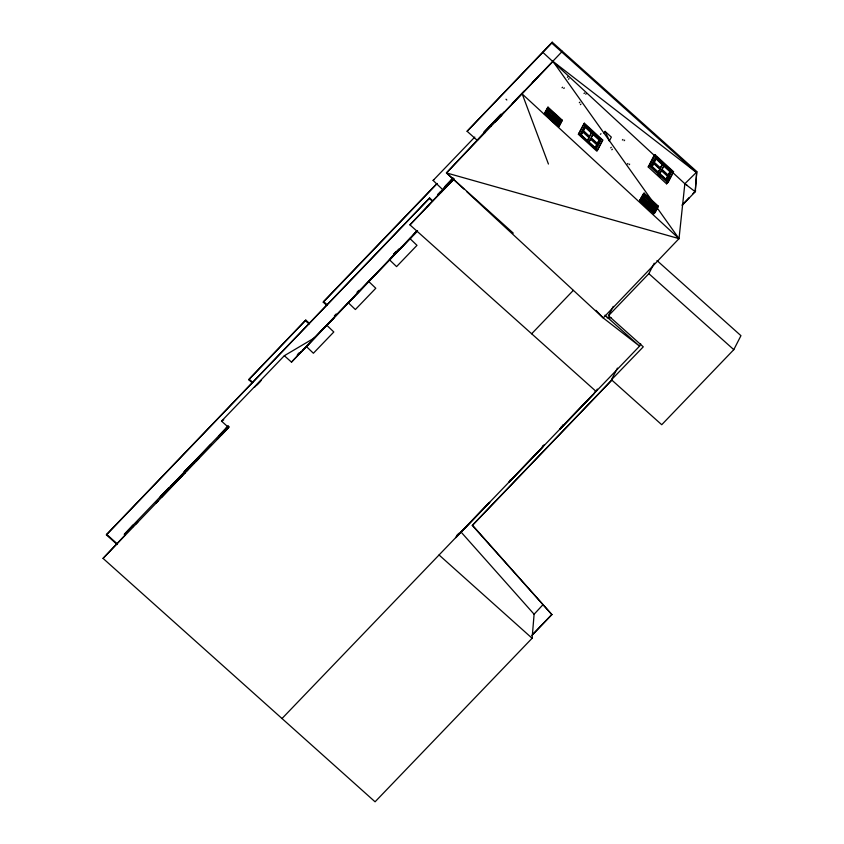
<?xml version="1.0" encoding="UTF-8"?>
<svg xmlns="http://www.w3.org/2000/svg" width="844" height="844" viewBox="0 0 844 844"><rect width="100%" height="100%" fill="white"/><g stroke="black" fill="none" stroke-linecap="round" stroke-linejoin="round"><path stroke-width="1.27" d="M484.54 132.74L477.24 140.347L467.101 131.274L552.219 42.2L696.775 171.543L695.224 191.736L682.448 205.05M672.341 172.134L684.853 183.739L695.224 191.736L696.775 171.543M125.439 534.685L103.052 558.39L375.074 801.8L532.11 638.254L534.104 614.242L543.03 604.631M466.785 191.715L603.207 317.945L679.019 238.63L684.853 183.739L696.321 172.44L551.765 43.086L552.219 42.2M604.104 133.278L605.074 131.369L611.33 137.118L609.305 141.085M648.213 166.954L653.53 156.509L655.187 154.832L673.544 171.701L668.216 182.146L666.57 183.813L648.213 166.954L649.869 165.276L655.187 154.832M654.617 155.401L649.3 165.846L667.657 182.715L673.544 171.701M656.284 156.731L651.019 166.542L656.284 156.731L671.824 171.005L667.119 180.247L651.579 165.962M651.979 166.384L653.963 162.945L660.219 168.695L658.193 172.661L651.937 166.912L653.963 162.945M656.315 158.324L653.826 162.765L656.315 158.324L662.572 164.074L660.082 168.515L662.572 164.074M658.236 172.134L660.219 168.695M659.744 173.526L661.728 170.077L667.984 175.826L665.969 179.793M662.097 168.905L664.08 165.466L670.336 171.216L668.321 175.183L662.065 169.433L664.08 165.466M659.713 174.043L661.728 170.077M666 179.276L667.984 175.826M668.353 174.655L670.336 171.216M668.997 174.993L670.178 172.682M666.982 179.972L671.824 171.005M666.57 183.813L670.115 176.85M117.168 544.517L106.397 534.874L106.66 534.368L429.628 198.002L432.729 200.777M252.472 383.049L248.79 379.747L249.107 379.114L305.781 320.098L309.463 323.4M248.79 379.747L305.781 320.098M326.913 305.454L323.252 302.184L323.579 301.551L436.643 183.802M106.397 534.874L429.628 198.002M562.357 51.273L500.059 116.577M457.553 534.347L455.865 537.639L489.794 502.307M458.735 533.324L457.648 535.455L488.718 503.098M472.429 525.19L551.902 614.622L472.313 525.422L612.037 379.789M510.05 480.173L508.932 482.367L542.861 447.035L543.979 444.841M656.991 260.553L740.948 335.68L733.795 349.659L661.728 424.722L611.467 379.758L643.276 346.831L608.492 315.709L613.261 306.383M542.871 445.695L541.785 447.826L510.715 480.194M561.081 427.032L559.962 429.227L593.881 393.895L595.009 391.69M562.832 424.912L561.745 427.043L592.815 394.686M608.492 315.709L648.857 273.667L654.227 263.18M597.278 389.095L596.086 391.426L409.952 224.873L442.994 189.911L433.12 180.447L433.763 179.761M611.467 379.758L617.428 368.1M640.733 343.856L639.562 346.146L282.012 718.529M544.306 113.856L547.999 107.146L562.283 120.217L559.118 126.378L558.591 126.916L544.306 113.856L547.999 107.146M546.363 113.444L548.98 108.844L560.743 119.605L558.137 124.69L546.374 113.919L548.98 108.844M548.895 110.153L547.218 112.832L548.895 110.153L553.632 114.489L551.955 117.168L553.632 114.489M546.543 114.731L547.598 112.695L552.335 117.031L551.28 119.067M554.782 115.533L553.105 118.223L554.782 115.533L559.519 119.869L558.464 121.916L553.727 117.58M552.43 120.122L553.474 118.076L558.211 122.412L557.167 124.458M558.137 124.205L560.743 119.605M558.591 126.916L562.283 120.217M578.393 134.312L584.354 123.213L602.743 140.051L597.352 150.57L596.782 151.139L578.393 134.312L584.354 123.213M582.866 137.509L580.113 134.998L585.451 125.123L601.023 139.365L595.685 149.24L601.023 139.365M580.113 134.998L585.451 125.123M581.094 134.829L583.088 131.358L589.365 137.097L587.308 141.096M583.088 131.358L581.041 135.357L582.835 137.002M583.426 130.704L585.472 126.716L591.749 132.445L589.692 136.443L583.426 130.704L582.961 131.179L585.019 127.18L591.285 132.919L589.745 135.916M587.361 140.568L589.365 137.097M588.88 141.95L590.874 138.49L597.151 144.218L595.094 148.217L588.827 142.478L590.874 138.49M591.264 137.308L593.258 133.837L599.535 139.566L597.014 144.039L599.535 139.566M593.258 133.837L591.211 137.836L597.478 143.564M595.147 147.689L597.151 144.218M597.383 149.968L602.743 140.051M639.625 200.598L644.088 193.128L658.362 206.189L655.197 212.35L653.91 213.669L639.625 200.598L644.088 193.128M643.55 193.666L640.396 199.828L654.67 212.888L657.835 206.727L645.059 194.816L641.925 200.439L645.059 194.816M644.974 196.124L643.297 198.815L644.974 196.124L649.722 200.461L648.034 203.151L649.722 200.461M642.632 200.714L643.677 198.667L648.414 203.003L647.369 205.05M648.509 206.094L649.563 204.048L654.3 208.384L653.245 210.43M649.817 203.552L650.861 201.505L655.598 205.841L654.554 207.888L649.817 203.552L649.184 204.195L651.083 205.925M653.921 208.531L655.598 205.841M653.456 210.958L656.832 205.577L654.227 210.662L642.463 199.901M654.216 210.188L656.294 206.126L644.531 195.354M653.91 213.669L656.548 208.531M484.899 132.803L484.108 132.033L490.649 125.123M484.108 132.033L495.059 120.618L495.861 121.388L501.832 115.069L501.03 114.299L494.489 121.219L495.291 121.979M513.3 233.166L446.465 172.915L484.066 132.825M696.321 172.44L553.01 61.433L446.465 172.915L463.883 189.035M454.04 178.717L445.822 187.284L445.02 186.513L451.572 179.603L452.363 180.363M438.184 195.47L437.572 194.88L440.114 192.189L440.737 192.78M443.955 188.233L444.566 188.824L446.866 186.387L446.254 185.796L443.701 188.486L444.324 189.077M447.626 185.005L452.89 179.434M447.531 185.469L453.755 178.981M441.37 192.158L442.203 191.261M442.847 190.586L443.691 189.7M125.302 535.17L124.353 534.263L133.479 524.641M159.516 497.643L166.405 490.343M168.631 488.011L160.56 496.557L161.499 497.464L169.581 488.919L168.631 488.011L124.353 534.263M185.005 472.988L184.055 472.081L193.181 462.459L194.12 463.367M189.668 467.808L189.024 467.186L179.171 477.577L179.825 478.2M194.932 461.024L185.089 471.416L194.943 461.162M202.043 453.755L211 444.303L193.983 462.016M171.279 487.009L182.156 475.731M185.226 472.513L180.785 477.219L180.131 476.586L162.227 495.238L172.07 484.846L172.725 485.469M196.684 460.613L198.456 458.746M196.81 460.497L198.583 458.619M229.283 426.737L221.212 435.282L220.263 434.375M103.052 558.39L228.671 427.549L221.518 421.135L284.333 355.714L291.486 362.129L314.97 337.283M347.76 303.291L360.958 289.344M389.306 260.015L401.406 247.197M402.018 246.585L389.611 259.931L396.574 266.609L416.989 245.351L410.026 238.673L417.274 230.971L413.106 235.265M413.971 234.558L417.337 230.992M357.096 293.659L369.63 280.546M398.305 250.742L410.838 237.628M327.651 324.265L306.425 346.567L313.398 353.246L333.813 331.987L326.839 325.309L334.087 317.608L329.93 321.902M467.101 131.274L551.765 43.086M433.12 180.447L474.792 137.055M501.03 114.299L490.079 125.714L490.87 126.484M500.429 115.776L504.068 111.988M512.255 103.464L524.071 91.152M532.258 82.628L538.63 75.992M323.252 302.184L437.224 183.486M445.02 186.513L453.239 177.957M437.572 194.88L446.254 185.796M442.499 190.417L444.809 188.022M447.52 185.195L452.964 179.529M426.895 206.843L429.607 204.026M409.952 224.873L453.439 179.593M254.392 387.385L261.197 380.296M257.072 384.832L260.617 381.14M184.055 472.081L228.334 425.83L219.218 435.451L220.157 436.359M189.024 467.186L171.11 485.827L171.765 486.45M196.736 459.305L203.003 452.774M334.372 315.867L336.186 313.979M357.033 292.277L358.837 290.389M393.42 254.371L396.142 251.544M172.313 484.973L176.86 480.225M297.394 354.649L299.209 352.76M393.81 254.255L398.885 248.969M156.393 502.444L158.208 500.555M172.25 485.933L178.928 478.991M196.673 460.307L198.646 458.429M297.32 355.662L300.918 351.916M313.673 338.634L417.4 230.602M135.958 523.997L137.973 521.835M156.203 502.918L158.45 500.524M169.148 489.341L182.241 475.626M196.694 460.676L198.815 458.355M217.256 439.26L219.039 437.414M302.869 350.07L417.569 230.612M291.486 362.129L417.115 231.288M531.657 333.77L573.319 290.378M681.984 205.113L689.295 197.507M692.945 193.698L695.678 190.85M472.313 525.422L611.911 380.022M532.501 634.593L551.628 614.685M531.868 635.49L551.902 614.622M371.909 278.182L376.065 273.889L368.817 281.579L375.791 288.258L355.377 309.526L348.403 302.848M547.598 112.695L546.965 113.328L551.702 117.664L552.335 117.031M553.474 118.076L552.852 118.709L557.589 123.045L558.211 122.412M559.519 119.869L558.886 120.513L554.149 116.177M610.708 147.879L611.267 147.31M611.805 149.778L612.375 149.209M627.377 164.021L627.936 163.451M629.096 164.707L629.666 164.137M643.677 198.667L643.044 199.311L647.781 203.636L648.414 203.003M650.861 201.505L650.228 202.149L654.965 206.485M649.563 204.048L648.93 204.691L653.667 209.027L654.3 208.384M657.075 207.508L658.362 206.189M567.379 77.331L567.938 76.762M568.476 79.23L569.046 78.661M562.051 87.776L562.621 87.206M563.771 88.472L564.341 87.903M584.016 93.515L584.586 92.945M585.736 94.201L586.295 93.631M579.311 102.746L579.87 102.177M580.408 104.645L580.978 104.076M600.411 134.28L600.981 133.7M622.376 140.009L622.935 139.439M624.085 140.695L624.655 140.125M284.333 355.714L314.263 338.022M221.518 421.135L223.734 419.827M607.089 317.787L610.982 317.629M446.465 172.915L679.019 238.63L657.086 207.793M684.853 183.739L687.016 185.163M542.861 52.36L655.978 156.963M648.857 273.667L733.795 349.659M604.958 315.181L639.562 346.146L603.207 317.945L595.959 310.339M429.364 198.509L432.35 201.178M323.579 301.551L327.356 304.937M305.454 320.731L309.136 324.033M250.035 379.937L252.799 382.416M439.049 554.972L532.11 638.254M106.66 534.368L117.432 544M583.784 123.794L590.568 129.987M584.892 125.693L600.453 139.935M592.794 134.301L599.071 140.041M582.624 131.833L588.901 137.572M590.41 138.954L596.687 144.693M580.683 134.418L596.254 148.671M578.952 133.742L597.352 150.57M587.445 141.697L592.942 146.729M547.471 107.684L554.139 113.782M556.987 116.398L559.846 119.015M644.352 196.768L649.089 201.104M548.452 109.382L560.216 120.143M643.93 198.171L648.667 202.507M548.262 110.786L553.01 115.122M547.851 112.199L552.588 116.535M640.923 199.29L655.197 212.35M641.166 201.21L644.784 204.522M648.403 207.835L652.929 211.971M544.844 113.318L559.118 126.378M545.846 114.457L552.176 120.259M553.991 121.916L557.61 125.228M664.281 164.285L667.182 166.943M670.083 169.602L672.974 172.271M655.725 157.3L671.265 171.585M655.851 158.788L662.107 164.538M663.616 165.93L669.872 171.68M654.29 162.291L660.546 168.04M653.499 163.409L659.755 169.159M661.263 170.551L667.52 176.301M649.869 165.276L668.216 182.146M657.244 174.36L659.987 176.881M679.019 238.63L522.236 94L548.431 164.042M506.02 99.223L506.811 99.982M499.817 115.575L500.608 116.345M450.991 180.194L451.793 180.964M446.244 185.237L447.046 186.007M445.727 186.345L446.339 186.935M439.872 192.443L440.484 193.033M438.099 194.32L438.711 194.911M226.108 428.161L227.047 429.068M186.988 469.306L187.779 469.918M186.292 469.749L187.231 470.657M132.424 525.728L133.373 526.624M460.655 531.593L534.104 614.242M553.01 61.433L653.309 202.476M605.074 131.369L609.452 140.8"/></g></svg>
